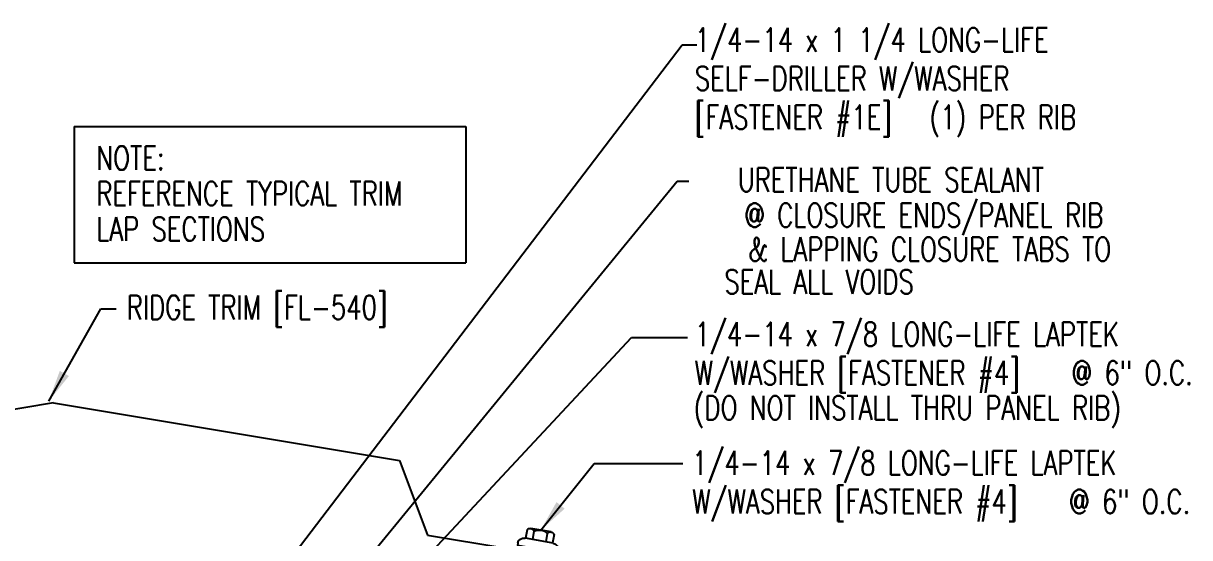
# Model space of a CAD drawing. Header units: inches. Extents: x -2 to 189, y 14 to 99.
# Drawn here: x 19.79 to 38.12, y 27.1 to 35.18 of the extents above; entities that cross this region are included whole.
import ezdxf
from ezdxf.enums import TextEntityAlignment as Align

# ---------------------------------------------------------------- set-up
doc = ezdxf.new("R2010")
doc.units = ezdxf.units.IN
doc.header["$MEASUREMENT"] = 0
for name, color, linetype in [('FASTENER', 9, 'Continuous'), ('TEXT', 2, 'Continuous'), ('TRIM', 6, 'Continuous')]:
    doc.layers.add(name, color=color, linetype=linetype)
doc.styles.add('TEXT', font='SIMPLEX', dxfattribs={"width": 0.75, "height": 6})
doc.styles.add('TEXT1', font='ROMANS.shx', dxfattribs={"width": 0.75, "height": 0.375})
doc.dimstyles.new('DETAIL$7', dxfattribs={"dimscale": 4, "dimtxt": 6, "dimasz": 0.125, "dimexe": 0.0625, "dimexo": 0.125, "dimgap": 0.0625, "dimtad": 1, "dimdec": 5, "dimzin": 3, "dimdsep": 46, "dimlunit": 4, "dimtxsty": 'TEXT', "dimblk": 'ARCHTICK', "dimcen": 0.0625, "dimclrd": 7, "dimclre": 7, "dimclrt": 2, "dimadec": 0, "dimazin": 0, "dimtfac": 0.666667, "dimtdec": 5, "dimtmove": 0, "dimatfit": 3, "dimfxl": 0, "dimfrac": 2, "dimtolj": 1, "dimtzin": 3, "dimarcsym": 0})

# ---------------------------------------------------------------- blocks, each defined once
blk = doc.blocks.new('FD-F4')
at = {"layer": 'TEXT', "style": 'TEXT1', "width": 0.75}
for s, p in [('1/4-14 x 7/8 LONG-LIFE LAPTEK', (0.0047, -0.0408)), ('W/WASHER [FASTENER #4]', (0.0047, -0.1926))]:
    blk.add_text(s, height=0.09375, dxfattribs=at).set_placement(p)
blk.add_attdef('(QUANTITY)', (1.4847, -0.1926), '', height=0.0938, dxfattribs=at)
at = {"layer": 'TEXT', "style": 'TEXT1', "flags": 1}
for tag, p in [('Color', (0.0624, -0.4349)), ('Calc', (0.0624, -0.4349)), ('Opt1', (0.0624, -0.4349)), ('Opt2', (0.0624, -0.4349)), ('Opt3', (0.0624, -0.4349)), ('Description', (0.0624, -0.4349)), ('Multiple', (0.0624, -0.4349)), ('Part', (0.0624, -0.4349)), ('Spare1', (0.0624, -0.6224)), ('Spare2', (0.0624, -0.6224)), ('Spare3', (0.0624, -0.6224)), ('Spare4', (0.0624, -0.6224)), ('Spare5', (0.0624, -0.6224)), ('Spare6', (0.0624, -0.6224)), ('Spare7', (0.0624, -0.6224)), ('Spare8', (0.0624, -0.6224)), ('Spare9', (0.0624, -0.6224)), ('Spare10', (0.0624, -0.6224))]:
    blk.add_attdef(tag, p, '', height=0.0938, dxfattribs=at)
blk = doc.blocks.new('A$C30686E82')
for p, q in [((-2.715, 0.761), (3.437, 0.761)), ((-2.715, 0.761), (-2.715, -1.379)), ((3.437, 0.761), (3.437, -1.379)), ((-2.715, -1.379), (3.437, -1.379))]:
    blk.add_line(p, q)
at = {"layer": 'TEXT', "style": 'TEXT1', "width": 0.75}
for s, p in [('NOTE:', (-2.368, 0.081)), ('REFERENCE TYPICAL TRIM', (-2.368, -0.477)), ('LAP SECTIONS', (-2.368, -1.035))]:
    blk.add_text(s, height=0.375, dxfattribs=at).set_placement(p)
blk = doc.blocks.new('_ArchTick')
at = {"color": 0, "linetype": 'ByBlock', "const_width": 0.15}
blk.add_lwpolyline([(-0.5, -0.5), (0.5, 0.5)], dxfattribs=at)
blk = doc.blocks.new('FD-F1E')
at = {"layer": 'TEXT', "style": 'TEXT1', "width": 0.75}
for s, p in [('1/4-14 x 1 1/4 LONG-LIFE', (0.0047, -0.0408)), ('SELF-DRILLER W/WASHER', (0.0047, -0.1926)), ('[FASTENER #1E]', (0.0047, -0.3444))]:
    blk.add_text(s, height=0.09375, dxfattribs=at).set_placement(p)
blk.add_attdef('(QUANTITY)', (0.9263, -0.3444), '', height=0.0938, dxfattribs=at)
blk = doc.blocks.new('MB_DW4')
at = {"layer": 'FASTENER'}
for p, q in [((-0.217, 0.305), (-0.217, 0.171)), ((-0.163, 0.337), (0.159, 0.337)), ((-0.108, 0.305), (-0.108, 0.171)), ((0.105, 0.305), (0.105, 0.171)), ((0.214, 0.305), (0.214, 0.171)), ((-0.326, 0.071), (-0.326, 0.037)), ((-0.326, 0.037), (0.322, 0.037)), ((-0.226, 0.171), (0.214, 0.171)), ((-0.141, -0.014), (0.037, 0.037)), ((-0.105, -0.034), (0.137, 0.035)), ((-0.088, 0.037), (-0.088, 0.001)), ((-0.088, 0.037), (0.085, 0.037)), ((0.085, 0.037), (0.134, 0.037)), ((0.085, 0.02), (0.085, -0.041)), ((0.137, 0.035), (0.134, 0.037)), ((0.322, 0.071), (0.322, 0.037)), ((-0.105, -0.034), (-0.141, -0.014)), ((-0.141, -0.105), (0.102, -0.036)), ((-0.105, -0.125), (-0.141, -0.105)), ((-0.141, -0.196), (0.102, -0.127)), ((-0.105, -0.125), (0.137, -0.056)), ((-0.105, -0.216), (0.137, -0.147)), ((-0.088, -0.029), (-0.088, -0.09)), ((-0.088, -0.12), (-0.088, -0.181)), ((0.085, -0.071), (0.085, -0.131)), ((0.085, -0.162), (0.085, -0.211)), ((0.137, -0.056), (0.102, -0.036)), ((0.137, -0.147), (0.102, -0.127)), ((-0.105, -0.216), (-0.141, -0.196)), ((-0.141, -0.287), (0.102, -0.217)), ((-0.105, -0.307), (-0.141, -0.287)), ((-0.141, -0.378), (0.102, -0.308)), ((-0.105, -0.307), (0.137, -0.238)), ((-0.105, -0.398), (0.137, -0.328)), ((-0.084, -0.27), (-0.088, -0.211)), ((-0.078, -0.36), (-0.082, -0.3)), ((0.071, -0.408), (0.075, -0.346)), ((0.077, -0.315), (0.082, -0.253)), ((0.084, -0.223), (0.085, -0.211)), ((0.137, -0.238), (0.102, -0.217)), ((0.137, -0.328), (0.102, -0.308)), ((-0.105, -0.398), (-0.141, -0.378)), ((-0.122, -0.463), (0.089, -0.403)), ((-0.086, -0.483), (-0.122, -0.463)), ((-0.086, -0.483), (0.124, -0.423)), ((-0.071, -0.449), (-0.075, -0.389)), ((-0.066, -0.516), (-0.069, -0.478)), ((-0.066, -0.516), (-0.066, -0.82)), ((0.063, -0.515), (0.068, -0.439)), ((0.063, -0.516), (0.063, -0.82)), ((0.124, -0.423), (0.089, -0.403)), ((-0.003, -0.854), (0.009, -0.714)), ((-0.002, -0.866), (-0.066, -0.82)), ((-0.002, -0.866), (0.063, -0.82))]:
    blk.add_line(p, q, dxfattribs=at)
for centre, radius, start, end in [((-0.163, 0.274), 0.0628, 29.8754, 150.1246), ((-0.002, 0.141), 0.196, 56.9974, 123.0026), ((0.159, 0.274), 0.0628, 29.8754, 150.1246), ((-0.226, 0.071), 0.1, 90, 180), ((0.222, 0.071), 0.1, 0, 90), ((0.073, -0.516), 0.01, 175.9484, 180), ((-0.036, -0.723), 0.0461, 11.1445, 130.906), ((0.039, -0.855), 0.0422, 55.4585, 194.8454)]:
    blk.add_arc(centre, radius, start, end, dxfattribs=at)

msp = doc.modelspace()

# ---------------------------------------------------------------- linework, layer by layer
msp.add_line((30.14461, 34.84017), (30.37331, 34.84017))
at = {"layer": 'TRIM'}
for p, q in [((20.26499, 29.21595), (14.82765, 28.30973)), ((20.26499, 29.21595), (25.70233, 28.30973)), ((25.70233, 28.30973), (26.14086, 27.13918)), ((26.14086, 27.13918), (28.60684, 26.72818))]:
    msp.add_line(p, q, dxfattribs=at)

# ---------------------------------------------------------------- block references
msp.add_blockref('A$C30686E82', (23.30752, 32.79509))
at = {"layer": 'FASTENER', "xscale": -1, "rotation": 350.0000000000001}
msp.add_blockref('MB_DW4', (27.8657, 26.8829), dxfattribs=at)
at = {"layer": 'TEXT', "xscale": 4, "yscale": 4, "zscale": 4}
for name, p, values in [('FD-F1E', (30.32529, 34.89664), {'(QUANTITY)': '(1) PER RIB'}), ('FD-F4', (30.32326, 30.27072), {'(QUANTITY)': '@ 6" O.C.'}), ('FD-F4', (30.28346, 28.24796), {'(QUANTITY)': '@ 6" O.C.'})]:
    msp.add_blockref(name, p, dxfattribs=at).add_auto_attribs(values)

# ---------------------------------------------------------------- texts
at = {"layer": 'TEXT', "style": 'TEXT1', "width": 0.75}
for s, p in [('URETHANE TUBE SEALANT', (35.82963, 32.53372)), ('@ CLOSURE ENDS/PANEL RIB', (36.76151, 31.9775)), ('& LAPPING CLOSURE TABS TO', (36.88332, 31.44318)), ('SEAL ALL VOIDS', (33.78518, 30.93134))]:
    msp.add_text(s, height=0.375, dxfattribs=at).set_placement(p, align=Align.RIGHT)
for s, p in [('RIDGE TRIM [FL-540]', (21.4194, 30.52816)), ('(DO NOT INSTALL THRU PANEL RIB)', (30.32662, 28.95065, 0))]:
    msp.add_text(s, height=0.375, dxfattribs=at).set_placement(p)

# ---------------------------------------------------------------- leaders
for points in [[(24.03609, 24.66118), (23.37879, 25.9689), (30.14461, 34.84017)], [(24.06263, 25.37388), (30.06526, 32.69797), (30.24968, 32.69797)], [(20.1915, 29.24247), (21.01189, 30.69463), (21.24951, 30.69463)], [(25.39545, 26.00658), (29.35063, 30.24434), (30.22662, 30.24434)], [(27.92125, 27.21488), (28.76234, 28.26096), (30.15702, 28.26096)]]:
    msp.add_leader(points, dimstyle='DETAIL$7')

doc.saveas('drawing.dxf')
